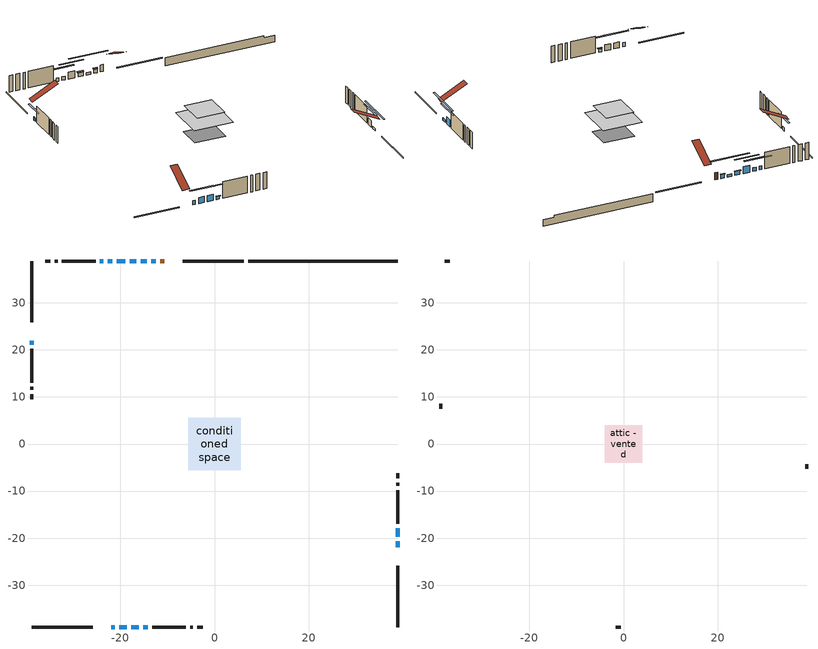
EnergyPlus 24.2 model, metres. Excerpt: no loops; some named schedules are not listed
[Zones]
conditioned space
 floor adiabatic (AdiabaticFloorConstruction): -5.6,-5.6 -5.6,5.6 5.6,5.6 5.6,-5.6 z3.05
 floor foundation (Slab1 construction): -4.42,-3.5 -4.42,3.5 4.42,3.5 4.42,-3.5 z-1.83
 wall outside (RimJoist1 construction): 6.26,38.86 -6.77,38.86 / -38.86,-38.86 -25.83,-38.86 / -38.86,38.86 -38.86,25.83 / 38.86,-38.86 38.86,-25.83 z0.61:0.91
 wall outside (AdiabaticWallConstruction 1): -10.72,38.86 -11.54,38.86 z0.61:2.64
 wall outside (AdiabaticWallConstruction): -12.47,38.86 -13.44,38.86 / -16.56,38.86 -18.04,38.86 z0.61:1.73; -21.88,-38.86 -21.17,-38.86 z0.61:1.83; -20.24,-38.86 -18.61,-38.86 / -17.69,-38.86 -16.06,-38.86 z0.61:2.34; 38.86,-21.88 38.86,-20.61 z0.61:1.32; -14.36,38.86 -15.64,38.86 z0.61:1.27; -38.86,21.88 -38.86,21.12 z0.61:1.58; -15.13,-38.86 -14.19,-38.86 z0.61:1.47; 38.86,-19.68 38.86,-17.85 / -18.97,38.86 -20.8,38.86 z0.61:2.64; -21.72,38.86 -22.69,38.86 / -23.62,38.86 -24.33,38.86 z0.61:1.68
 wall outside (Wall1 construction): -25.26,38.86 -32.4,38.86 / -13.26,-38.86 -6.12,-38.86 / -38.86,20.19 -38.86,13.04 / 38.86,-16.92 38.86,-9.78 z0.61:5.49
 wall outside (Wall3 construction): -33.33,38.86 -33.94,38.86 / -5.19,-38.86 -4.58,-38.86 / -38.86,12.11 -38.86,11.51 / 38.86,-8.85 38.86,-8.24 z0.61:5.49
 wall outside (Wall4 construction): -34.87,38.86 -35.98,38.86 / -3.65,-38.86 -2.54,-38.86 / -38.86,10.58 -38.86,9.46 / 38.86,-7.31 38.86,-6.2 z0.61:5.49
 wall foundation (FoundationWall1 construction): 7.19,38.86,-1.83 7.19,38.86,0.61 35.69,38.86,0.61 35.69,38.86,0.06 38.86,38.86,0.06 38.86,38.86,-1.83
 window (WindowConstruction): -12.47,38.86 -13.44,38.86 z0.61:1.73
 window (WindowConstruction 10): -21.88,-38.86 -21.17,-38.86 z0.61:1.83
 window (WindowConstruction 9): -20.24,-38.86 -18.61,-38.86 z0.61:2.34
 window (WindowConstruction 11): 38.86,-21.88 38.86,-20.61 z0.61:1.32
 window (WindowConstruction 12): -14.37,38.86 -15.64,38.86 z0.61:1.27
 window (WindowConstruction 1): -16.57,38.86 -18.04,38.86 z0.61:1.73
 window (WindowConstruction 2): -38.86,21.88 -38.86,21.12 z0.61:1.58
 window (WindowConstruction 3): -17.68,-38.86 -16.06,-38.86 z0.61:2.34
 window (WindowConstruction 4): -15.13,-38.86 -14.19,-38.86 z0.61:1.47
 window (WindowConstruction 5): 38.86,-19.68 38.86,-17.85 z0.61:2.64
 window (WindowConstruction 6): -18.97,38.86 -20.8,38.86 z0.61:2.64
 window (WindowConstruction 7): -21.72,38.86 -22.69,38.86 z0.61:1.68
 window (WindowConstruction 8): -23.62,38.86 -24.33,38.86 z0.61:1.68
 door (Door): -10.72,38.86 -11.54,38.86 z0.61:2.64
 ceiling adiabatic (AdiabaticFloorConstruction): 5.6,-5.6 5.6,5.6 -5.6,5.6 -5.6,-5.6 z3.05
attic - vented
 floor to conditioned space (Floor1 construction Reversed): -3.96,-3.96 -3.96,3.96 3.96,3.96 3.96,-3.96 z5.49
 wall outside (Wall5 construction): -36.91,38.86 -37.93,38.86 / -1.61,-38.86 -0.6,-38.86 / -38.86,8.54 -38.86,7.52 / 38.86,-5.27 38.86,-4.25 z0.61:5.49
 roof outside (Roof1 construction): -9.79,38.86,5.49 -9.79,31.37,9.23 -7.7,31.37,9.23 -7.7,38.86,5.49; -22.81,-38.86,5.49 -22.81,-31.37,9.23 -24.9,-31.37,9.23 -24.9,-38.86,5.49; -38.86,22.81,5.49 -31.37,22.81,9.23 -31.37,24.9,9.23 -38.86,24.9,5.49; 38.86,-22.81,5.49 31.37,-22.81,9.23 31.37,-24.9,9.23 38.86,-24.9,5.49
shading: -13.64,38.86 -12.27,38.86 -12.27,39.27 -13.64,39.27 z1.93; -15.97,-38.86 -22.88,-38.86 -22.88,-39.27 -15.97,-39.27 z4.98; 38.86,-15.53 38.86,-26.96 39.27,-26.96 39.27,-15.53 z6.4; -20.72,38.86 -9.28,38.86 -9.28,39.27 -20.72,39.27 z6.35; -18.24,38.86 -16.36,38.86 -16.36,39.27 -18.24,39.27 z1.93; -38.86,18.48 -38.86,24.52 -39.27,24.52 -39.27,18.48 z4.22; -13.42,-38.86 -20.32,-38.86 -20.32,-39.27 -13.42,-39.27 z4.98; -13.99,-38.86 -15.33,-38.86 -15.33,-39.27 -13.99,-39.27 z1.67; 38.86,-15.21 38.86,-22.32 39.27,-22.32 39.27,-15.21 z5.28; -23.44,38.86 -16.33,38.86 -16.33,39.27 -23.44,39.27 z5.28; -25.33,38.86 -19.09,38.86 -19.09,39.27 -25.33,39.27 z4.32; -26.97,38.86 -20.98,38.86 -20.98,39.27 -26.97,39.27 z4.32
[Building]
Building 1: Terrain=Suburbs
[Site:Location]
Quebec Intl AP_QC: Latitude {deg}=46.8; Longitude {deg}=-71.38; Time Zone {hr}=-5; Elevation {m}=74; Keep Site Location Information=Yes
[Site:GroundTemperature:Shallow]
0.0108218, -2.24938, -2.43038, -1.3578, 2.94801, 7.23376, 10.9493, 13.303, 13.5029, 11.5886, 7.96783, 3.81355
[Site:WaterMainsTemperature]
Calculation Method=Schedule; Temperature Schedule=mains temperature schedule
[Material] Roughness=Rough; Thermal Absorptance=0.9
Name | Thickness {m} | Conductivity {W/m-K} | Density {kg/m3} | Specific Heat {J/kg-K} | Solar Absorptance | Visible Absorptance
asphalt or fiberglass shingles | 0.00635 | 0.162714 | 1121.4 | 1465.45 | 0.4 | 0.4
ceiling loosefill ins | 0.254 | 0.0480833 | 16.02 | 1046.75 | 0.7 | 0.7
ceiling stud and cavity | 0.1397 | 0.0852172 | 65.682 | 1177.47 | 0.7 | 0.7
concrete 4.0 in. | 0.1016 | 1.803125 | 2242.8 | 837.4 | 0.7 | 0.7
concrete 8.0 in. | 0.2032 | 1.803125 | 2242.8 | 837.4 | 0.7 | 0.7
door material | 0.04445 | 0.053851 | 512.64 | 1214.23 | 0.7 | 0.7
exterior vertical ins | 0.0533782 | 0.029427 | 32.04 | 1214.23 | 0.7 | 0.7
floor covering | 0.0127 | 0.0433444 | 54.468 | 1339.84 | 0.6 | 0.6
floor rigid ins; wall rigid ins 1 | 0.512978 | 0.029427 | 32.04 | 1214.23 | 0.7 | 0.7
floor stud and cavity | 0.1397 | 1.75129 | 37.0049 | 1207.88 | 0.7 | 0.7
furniture material conditioned space 1 | 0.1524 | 0.115458 | 640.8 | 1214.23 | 0.6 | 0.6
gypsum board | 0.0127 | 0.160291 | 801 | 837.4 | 0.6 | 0.6
gypsum board 1 | 0.0127 | 0.160291 | 801 | 837.4 | 0.7 | 0.7
osb sheathing 0.5 in. | 0.0127 | 0.115458 | 512.64 | 1214.23 | 0.7 | 0.7
osb sheathing 0.75 in. | 0.01905 | 0.115458 | 512.64 | 1214.23 | 0.7 | 0.7
osb sheathing 2.0 in. | 0.0508 | 0.115458 | 512.64 | 1214.23 | 0.7 | 0.7
rim joist rigid ins; wall rigid ins | 0.051816 | 0.029427 | 32.04 | 1214.23 | 0.7 | 0.7
rim joist stud and cavity | 0.0508 | 0.0387467 | 125.044 | 1163.47 | 0.6 | 0.6
wall stud and cavity | 0.1397 | 0.163586 | 139.0536 | 1170.24 | 0.7 | 0.7
wall stud and cavity 1 | 0.1397 | 0.172852 | 139.0536 | 1170.24 | 0.7 | 0.7
wall stud and cavity 2 | 0.1397 | 0.212138 | 139.0536 | 1170.24 | 0.7 | 0.7
wall stud and cavity 3 | 0.0889 | 6.9971 | 50.32683 | 1063.81 | 0.6 | 0.6
wall stud and cavity 4 | 0.0889 | 0.380278 | 52.3479 | 1209.89 | 0.7 | 0.7
wall stud and cavity 5 | 0.0889 | 0.391764 | 83.0341 | 1211.67 | 0.7 | 0.7
wood siding | 0.0254 | 0.102417 | 544.68 | 1172.36 | 0.4 | 0.4
wood siding 1 | 0.00254 | 0.102417 | 544.68 | 1172.36 | 0.4 | 0.4
wood siding 2; wood siding 3; wood siding 4 | 0.0254 | 0.102417 | 544.68 | 1172.36 | 0.7 | 0.7
[WindowMaterial:SimpleGlazingSystem]
Name | U-Factor {W/m2-K} | Solar Heat Gain Coefficient
WindowMaterial | 2.78165 | 0.57
WindowMaterial 1 | 2.78676 | 0.61
WindowMaterial 2 | 2.77484 | 0.54
WindowMaterial 3 | 2.79244 | 0.64
WindowMaterial 4 | 2.77597 | 0.55
WindowMaterial 5 | 2.82821 | 0.59
WindowMaterial 6 | 2.78052 | 0.57
WindowMaterial 7 | 2.97414 | 0.62
WindowMaterial 8 | 2.77711 | 0.55
WindowMaterial 9 | 2.77541 | 0.54
[Construction]
AdiabaticFloorConstruction: floor stud and cavity, floor rigid ins, osb sheathing 0.75 in., floor covering
AdiabaticWallConstruction: wood siding 3, wall rigid ins 1, wall stud and cavity 4, gypsum board
AdiabaticWallConstruction 1: wood siding 4, wall rigid ins 1, wall stud and cavity 4, gypsum board
Door: door material
Floor1 construction Reversed: gypsum board, ceiling stud and cavity, ceiling loosefill ins
FoundationWall1 construction: concrete 8.0 in., gypsum board 1
furniture construction conditioned space 1: furniture material conditioned space 1
PartitionWallConstruction: gypsum board, wall stud and cavity 5, gypsum board
RimJoist1 construction: wood siding 2, rim joist rigid ins, osb sheathing 2.0 in., rim joist stud and cavity
Roof1 construction: asphalt or fiberglass shingles
Slab1 construction: concrete 4.0 in.
Wall1 construction: wood siding, wall rigid ins, osb sheathing 0.5 in., wall stud and cavity, gypsum board
Wall3 construction: wood siding, wall rigid ins, osb sheathing 0.5 in., wall stud and cavity 1, gypsum board
Wall4 construction: wood siding, wall rigid ins, osb sheathing 0.5 in., wall stud and cavity 2, gypsum board
Wall5 construction: wood siding 1, wall stud and cavity 3
WindowConstruction: WindowMaterial
WindowConstruction 1: WindowMaterial 1
WindowConstruction 10: WindowMaterial 7
WindowConstruction 11: WindowMaterial 8
WindowConstruction 12: WindowMaterial 9
WindowConstruction 2; WindowConstruction 8: WindowMaterial 2
WindowConstruction 3; WindowConstruction 9: WindowMaterial 3
WindowConstruction 4: WindowMaterial 4
WindowConstruction 5; WindowConstruction 6: WindowMaterial 5
WindowConstruction 7: WindowMaterial 6
[Zone] Multiplier=1; Part of Total Floor Area=Yes
Name | Volume {m3}
attic - vented | 36.97
conditioned space | 488.1
[Space]
Name | Zone | Volume {m3}
attic - vented 1 | attic - vented | 36.97
conditioned space 1 | conditioned space | 488.1
[ZoneInfiltration:EffectiveLeakageArea]
infil attic - vented 1: Zone or Space=attic - vented 1; Schedule=Always On Discrete; Effective Air Leakage Area {cm2}=2313.6; Stack Coefficient=0.000599416; Wind Coefficient=1.65419e-05
[ZoneMixing]
whole house fan mix: Zone or Space=attic - vented; Schedule=Always On Continuous; Design Flow Rate Calculation Method=Flow/Zone; Design Flow Rate {m3/s}=0; Source Zone or Space=conditioned space
[SurfaceProperty:ExposedFoundationPerimeter]
Slab1: Exposed Perimeter Calculation Method=TotalExposedPerimeter; Total Exposed Perimeter {m}=31.67
[InternalMass] Zone or ZoneList=conditioned space; Space or SpaceList=conditioned space 1
Name | Construction | Surface Area {m2}
furniture mass conditioned space 1 | furniture construction conditioned space 1 | 74.8802
partition wall mass | PartitionWallConstruction | 187.201
[Lights]
interior lighting: Zone or ZoneList or Space or SpaceList=conditioned space 1; Schedule=interior lighting schedule; Design Level Calculation Method=LightingLevel; Lighting Level {W}=343.2; Return Air Fraction=0; Fraction Radiant=0.6; Fraction Visible=0.2; Fraction Replaceable=1
[People]
occupants: Zone or ZoneList or Space or SpaceList=conditioned space 1; Number of People Schedule=occupants schedule; Number of People Calculation Method=People; Number of People=3; Fraction Radiant=0.314171; Sensible Heat Fraction=0.56303; Activity Level Schedule=occupants activity schedule; Carbon Dioxide Generation Rate {m3/s-W}=0; Enable ASHRAE 55 Comfort Warnings=No; Mean Radiant Temperature Calculation Type=EnclosureAveraged
[ElectricEquipment] Zone or ZoneList or Space or SpaceList=conditioned space 1; Design Level Calculation Method=EquipmentLevel
Name | Schedule | Design Level {W} | Fraction Latent | Fraction Radiant | Fraction Lost
clothes dryer | clothes dryer schedule | 140.772 | 0.015 | 0.081 | 0.85
clothes washer | clothes washer schedule | 32.1985 | 0.03 | 0.162 | 0.7
cooking range | cooking range schedule | 215.147 | 0.08 | 0.432 | 0.2
dishwasher | dishwasher schedule | 66.8632 | 0.3 | 0.18 | 0.4
fridge | fridge schedule | 72.9452 | 0 | 0.6 | 0
mech vent bath fan 0 | mech vent bath fan 0 schedule | 50.2 | 0 | 0 | 1
mech vent bath fan 1 | mech vent bath fan 1 schedule | 50.2 | 0 | 0 | 1
mech vent house fan | mech vent house fan schedule | 0 | 0 | 0 | 1
mech vent house fan cfis | mech vent house fan cfis schedule | 0 | 0 | 0 | 0
mech vent range fan 0 | mech vent range fan 0 schedule | 57 | 0 | 0 | 1
misc plug loads | misc plug loads schedule | 494.7 | 0.045 | 0.513 | 0.1
whole house fan | Always On Discrete | 0 | 0 | 0 | 1
[OtherEquipment] Zone or ZoneList or Space or SpaceList=conditioned space 1; Design Level Calculation Method=EquipmentLevel
Name | Fuel Type | Schedule | Design Level {W} | Fraction Latent | Fraction Radiant | Fraction Lost
clothes dryer 1 | Electricity | clothes dryer schedule | 0 | 0.015 | 0.081 | 0.85
cooking range 1 | Electricity | cooking range schedule | 0 | 0.08 | 0.432 | 0.2
general water use latent | None | general water use schedule | 62.594 | 1 | 0 | 0
general water use sensible | None | general water use schedule | -61.6891 | 0 | 0.6 | 0
mech vent house fan latent load | None | Always On Discrete | 0 | 1 | 0 | 0
mech vent house fan sensible load | None | Always On Discrete | 0 | 0 | 0 | 0
water heater energy adjustment1 | Electricity | Always On Discrete | 0.01 | 0 | 0 | 1
[ZoneInfiltration:DesignFlowRate] Zone or ZoneList or Space or SpaceList=conditioned space 1; Schedule=Always On Discrete; Design Flow Rate Calculation Method=Flow/Zone; Design Flow Rate {m3/s}=0
infil flow; natural vent flow; whole house fan flow
[AvailabilityManager:Scheduled]
air source heat pump airloop Availability Manager: Schedule=Always On Discrete
[Foundation:Kiva]
Foundation Kiva 1: Initial Indoor Air Temperature {C}=18; Wall Height Above Grade {m}=0.609996; Wall Depth Below Slab {m}=0.2032; Custom Block Material Name 1=exterior vertical ins; Custom Block Depth 1 {m}=2.43998; Custom Block X Position 1 {m}=0.2159; Custom Block Z Position 1 {m}=0
[Foundation:Kiva:Settings]
Soil Conductivity {W/m-K}=0.849921; Soil Density {kg/m3}=1842.3; Soil Specific Heat {J/kg-K}=418.7; Ground Solar Absorptivity=0.9; Ground Thermal Absorptivity=0.9; Ground Surface Roughness {m}=0.03; Far-Field Width {m}=40; Deep-Ground Boundary Condition=ZeroFlux; Deep-Ground Depth {m}=40; Minimum Cell Dimension {m}=0.2; Maximum Cell Growth Coefficient=3; Simulation Timestep=Timestep
[Exterior:Lights]
exterior lighting: Schedule=exterior lighting schedule; Design Level {W}=75.6
[EnergyManagementSystem:GlobalVariable]
air_source_heat_pump_airloop_Fan_RTF
infil_program_Qfan
infil_program_Qinf
natural_vent_program_Qnv
natural_vent_program_Qwhf
[EnergyManagementSystem:Sensor]
Name | Output:Variable or Output:Meter Index Key | Output:Variable or Output:Meter
airflow_gain | infil flow | Infiltration Sensible Heat Gain Energy
airflow_gain_1 | natural vent flow | Infiltration Sensible Heat Gain Energy
airflow_gain_2 | whole house fan flow | Infiltration Sensible Heat Gain Energy
airflow_loss | infil flow | Infiltration Sensible Heat Loss Energy
airflow_loss_1 | natural vent flow | Infiltration Sensible Heat Loss Energy
airflow_loss_2 | whole house fan flow | Infiltration Sensible Heat Loss Energy
clg_load_cond |  | Cooling:EnergyTransfer:Zone:CONDITIONED SPACE
clg_sp_s; clg_sp_s_1 | cooling setpoint | Schedule Value
clothes_dryer_exhaust_0_sch_s | clothes dryer exhaust 0 schedule | Schedule Value
cool_season | cooling season schedule | Schedule Value
htg_load_cond |  | Heating:EnergyTransfer:Zone:CONDITIONED SPACE
htg_sp_s; htg_sp_s_1 | heating setpoint | Schedule Value
ig_ee_conv | clothes dryer | Electric Equipment Convective Heating Energy
ig_ee_conv_2 | cooking range | Electric Equipment Convective Heating Energy
ig_ee_conv_4 | fridge | Electric Equipment Convective Heating Energy
ig_ee_conv_5 | misc plug loads | Electric Equipment Convective Heating Energy
ig_ee_conv_6 | whole house fan | Electric Equipment Convective Heating Energy
ig_ee_rad | clothes dryer | Electric Equipment Radiant Heating Energy
ig_ee_rad_2 | cooking range | Electric Equipment Radiant Heating Energy
ig_ee_rad_4 | fridge | Electric Equipment Radiant Heating Energy
ig_ee_rad_5 | misc plug loads | Electric Equipment Radiant Heating Energy
ig_ee_rad_6 | whole house fan | Electric Equipment Radiant Heating Energy
ig_lgt_conv | interior lighting | Lights Convective Heating Energy
ig_lgt_rad | interior lighting | Lights Radiant Heating Energy
ig_lgt_vis | interior lighting | Lights Visible Radiation Heating Energy
ig_oe_conv | clothes dryer 1 | Other Equipment Convective Heating Energy
ig_oe_conv_1 | cooking range 1 | Other Equipment Convective Heating Energy
ig_oe_conv_2 | general water use latent | Other Equipment Convective Heating Energy
ig_oe_conv_3 | general water use sensible | Other Equipment Convective Heating Energy
ig_oe_conv_4 | water heater energy adjustment1 | Other Equipment Convective Heating Energy
ig_oe_rad | clothes dryer 1 | Other Equipment Radiant Heating Energy
ig_oe_rad_1 | cooking range 1 | Other Equipment Radiant Heating Energy
ig_oe_rad_2 | general water use latent | Other Equipment Radiant Heating Energy
ig_oe_rad_3 | general water use sensible | Other Equipment Radiant Heating Energy
ig_oe_rad_4 | water heater energy adjustment1 | Other Equipment Radiant Heating Energy
ig_ppl_conv | occupants | People Convective Heating Energy
ig_ppl_rad | occupants | People Radiant Heating Energy
im_conv | furniture mass conditioned space 1 | Surface Inside Face Convection Heat Gain Energy
im_conv_1 | partition wall mass | Surface Inside Face Convection Heat Gain Energy
im_ig | furniture mass conditioned space 1 | Surface Inside Face Internal Gains Radiation Heat Gain Energy
im_ig_1 | partition wall mass | Surface Inside Face Internal Gains Radiation Heat Gain Energy
im_lgt | furniture mass conditioned space 1 | Surface Inside Face Lights Radiation Heat Gain Energy
im_lgt_1 | partition wall mass | Surface Inside Face Lights Radiation Heat Gain Energy
im_sol | furniture mass conditioned space 1 | Surface Inside Face Solar Radiation Heat Gain Energy
im_sol_1 | partition wall mass | Surface Inside Face Solar Radiation Heat Gain Energy
im_surf | furniture mass conditioned space 1 | Surface Inside Face Net Surface Thermal Radiation Heat Gain Energy
im_surf_1 | partition wall mass | Surface Inside Face Net Surface Thermal Radiation Heat Gain Energy
mech_vent_bath_fan_0_sch_s | mech vent bath fan 0 schedule | Schedule Value
mech_vent_bath_fan_1_sch_s | mech vent bath fan 1 schedule | Schedule Value
mech_vent_range_fan_0_sch_s | mech vent range fan 0 schedule | Schedule Value
mv_conv | mech vent bath fan 0 | Electric Equipment Convective Heating Energy
mv_conv_1 | mech vent bath fan 1 | Electric Equipment Convective Heating Energy
mv_conv_2 | mech vent house fan | Electric Equipment Convective Heating Energy
mv_conv_3 | mech vent house fan cfis | Electric Equipment Convective Heating Energy
mv_conv_4 | mech vent range fan 0 | Electric Equipment Convective Heating Energy
mv_conv_5 | mech vent house fan latent load | Other Equipment Convective Heating Energy
mv_conv_6 | mech vent house fan sensible load | Other Equipment Convective Heating Energy
mv_rad | mech vent bath fan 0 | Electric Equipment Radiant Heating Energy
mv_rad_1 | mech vent bath fan 1 | Electric Equipment Radiant Heating Energy
mv_rad_2 | mech vent house fan | Electric Equipment Radiant Heating Energy
mv_rad_3 | mech vent house fan cfis | Electric Equipment Radiant Heating Energy
mv_rad_4 | mech vent range fan 0 | Electric Equipment Radiant Heating Energy
mv_rad_5 | mech vent house fan latent load | Other Equipment Radiant Heating Energy
mv_rad_6 | mech vent house fan sensible load | Other Equipment Radiant Heating Energy
natural_vent_s | natural vent schedule | Schedule Value
out_pb_s |  | Site Outdoor Air Barometric Pressure
out_wt_s |  | Site Outdoor Air Humidity Ratio
site_vw_s |  | Site Wind Speed
ss_back_out | Window1 | Surface Window Shortwave from Zone Back Out Window Heat Transfer Rate
ss_back_out_1 | Window10 | Surface Window Shortwave from Zone Back Out Window Heat Transfer Rate
ss_back_out_10 | Window7 | Surface Window Shortwave from Zone Back Out Window Heat Transfer Rate
ss_back_out_11 | Window8 | Surface Window Shortwave from Zone Back Out Window Heat Transfer Rate
ss_back_out_12 | Window9 | Surface Window Shortwave from Zone Back Out Window Heat Transfer Rate
ss_back_out_2 | Window11 | Surface Window Shortwave from Zone Back Out Window Heat Transfer Rate
ss_back_out_3 | Window12 | Surface Window Shortwave from Zone Back Out Window Heat Transfer Rate
ss_back_out_4 | Window13 | Surface Window Shortwave from Zone Back Out Window Heat Transfer Rate
ss_back_out_5 | Window2 | Surface Window Shortwave from Zone Back Out Window Heat Transfer Rate
ss_back_out_6 | Window3 | Surface Window Shortwave from Zone Back Out Window Heat Transfer Rate
ss_back_out_7 | Window4 | Surface Window Shortwave from Zone Back Out Window Heat Transfer Rate
ss_back_out_8 | Window5 | Surface Window Shortwave from Zone Back Out Window Heat Transfer Rate
ss_back_out_9 | Window6 | Surface Window Shortwave from Zone Back Out Window Heat Transfer Rate
ss_conv | Door1 | Surface Inside Face Convection Heat Gain Energy
ss_conv_1 | Window1 | Surface Inside Face Convection Heat Gain Energy
ss_conv_10 | Window6 | Surface Inside Face Convection Heat Gain Energy
ss_conv_11 | Window7 | Surface Inside Face Convection Heat Gain Energy
ss_conv_12 | Window8 | Surface Inside Face Convection Heat Gain Energy
ss_conv_13 | Window9 | Surface Inside Face Convection Heat Gain Energy
ss_conv_2 | Window10 | Surface Inside Face Convection Heat Gain Energy
ss_conv_3 | Window11 | Surface Inside Face Convection Heat Gain Energy
ss_conv_4 | Window12 | Surface Inside Face Convection Heat Gain Energy
ss_conv_5 | Window13 | Surface Inside Face Convection Heat Gain Energy
ss_conv_6 | Window2 | Surface Inside Face Convection Heat Gain Energy
ss_conv_7 | Window3 | Surface Inside Face Convection Heat Gain Energy
ss_conv_8 | Window4 | Surface Inside Face Convection Heat Gain Energy
ss_conv_9 | Window5 | Surface Inside Face Convection Heat Gain Energy
ss_ig | Door1 | Surface Inside Face Internal Gains Radiation Heat Gain Energy
ss_ig_1 | Window1 | Surface Inside Face Internal Gains Radiation Heat Gain Energy
ss_ig_10 | Window6 | Surface Inside Face Internal Gains Radiation Heat Gain Energy
ss_ig_11 | Window7 | Surface Inside Face Internal Gains Radiation Heat Gain Energy
ss_ig_12 | Window8 | Surface Inside Face Internal Gains Radiation Heat Gain Energy
ss_ig_13 | Window9 | Surface Inside Face Internal Gains Radiation Heat Gain Energy
ss_ig_2 | Window10 | Surface Inside Face Internal Gains Radiation Heat Gain Energy
ss_ig_3 | Window11 | Surface Inside Face Internal Gains Radiation Heat Gain Energy
ss_ig_4 | Window12 | Surface Inside Face Internal Gains Radiation Heat Gain Energy
ss_ig_5 | Window13 | Surface Inside Face Internal Gains Radiation Heat Gain Energy
ss_ig_6 | Window2 | Surface Inside Face Internal Gains Radiation Heat Gain Energy
ss_ig_7 | Window3 | Surface Inside Face Internal Gains Radiation Heat Gain Energy
ss_ig_8 | Window4 | Surface Inside Face Internal Gains Radiation Heat Gain Energy
ss_ig_9 | Window5 | Surface Inside Face Internal Gains Radiation Heat Gain Energy
ss_lgt | Door1 | Surface Inside Face Lights Radiation Heat Gain Energy
ss_sol | Door1 | Surface Inside Face Solar Radiation Heat Gain Energy
ss_surf | Door1 | Surface Inside Face Net Surface Thermal Radiation Heat Gain Energy
ss_surf_1 | Window1 | Surface Inside Face Net Surface Thermal Radiation Heat Gain Energy
ss_surf_10 | Window6 | Surface Inside Face Net Surface Thermal Radiation Heat Gain Energy
ss_surf_11 | Window7 | Surface Inside Face Net Surface Thermal Radiation Heat Gain Energy
ss_surf_12 | Window8 | Surface Inside Face Net Surface Thermal Radiation Heat Gain Energy
ss_surf_13 | Window9 | Surface Inside Face Net Surface Thermal Radiation Heat Gain Energy
ss_surf_2 | Window10 | Surface Inside Face Net Surface Thermal Radiation Heat Gain Energy
ss_surf_3 | Window11 | Surface Inside Face Net Surface Thermal Radiation Heat Gain Energy
ss_surf_4 | Window12 | Surface Inside Face Net Surface Thermal Radiation Heat Gain Energy
ss_surf_5 | Window13 | Surface Inside Face Net Surface Thermal Radiation Heat Gain Energy
ss_surf_6 | Window2 | Surface Inside Face Net Surface Thermal Radiation Heat Gain Energy
ss_surf_7 | Window3 | Surface Inside Face Net Surface Thermal Radiation Heat Gain Energy
ss_surf_8 | Window4 | Surface Inside Face Net Surface Thermal Radiation Heat Gain Energy
ss_surf_9 | Window5 | Surface Inside Face Net Surface Thermal Radiation Heat Gain Energy
ss_trans_in | Window1 | Surface Window Transmitted Solar Radiation Rate
ss_trans_in_1 | Window10 | Surface Window Transmitted Solar Radiation Rate
ss_trans_in_10 | Window7 | Surface Window Transmitted Solar Radiation Rate
ss_trans_in_11 | Window8 | Surface Window Transmitted Solar Radiation Rate
ss_trans_in_12 | Window9 | Surface Window Transmitted Solar Radiation Rate
ss_trans_in_2 | Window11 | Surface Window Transmitted Solar Radiation Rate
ss_trans_in_3 | Window12 | Surface Window Transmitted Solar Radiation Rate
ss_trans_in_4 | Window13 | Surface Window Transmitted Solar Radiation Rate
ss_trans_in_5 | Window2 | Surface Window Transmitted Solar Radiation Rate
ss_trans_in_6 | Window3 | Surface Window Transmitted Solar Radiation Rate
ss_trans_in_7 | Window4 | Surface Window Transmitted Solar Radiation Rate
ss_trans_in_8 | Window5 | Surface Window Transmitted Solar Radiation Rate
ss_trans_in_9 | Window6 | Surface Window Transmitted Solar Radiation Rate
ss_trans_out | Window1 | Surface Inside Face Initial Transmitted Diffuse Transmitted Out Window Solar Radiation Rate
